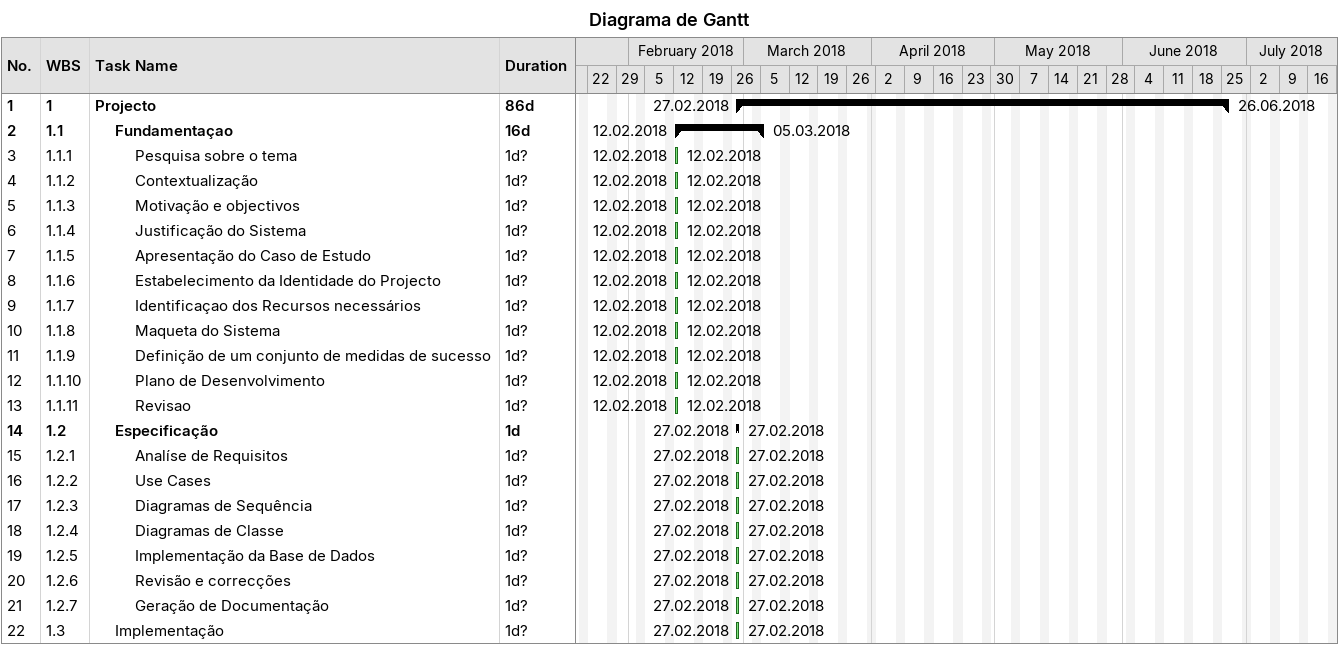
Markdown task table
Diagrama de Gantt

| ID | WBS | Task | Duration | Start | Finish |
|---|---|---|---|---|---|
| 1 | 1 | **Projecto** | 86d | 2018-02-27 | 2018-06-26 |
| 2 | 1.1 | **Fundamentaçao** | 16d | 2018-02-12 | 2018-03-05 |
| 3 | 1.1.1 | Pesquisa sobre o tema | 1d? | 2018-02-12 | 2018-02-12 |
| 4 | 1.1.2 | Contextualização | 1d? | 2018-02-12 | 2018-02-12 |
| 5 | 1.1.3 | Motivação e objectivos | 1d? | 2018-02-12 | 2018-02-12 |
| 6 | 1.1.4 | Justificação do Sistema | 1d? | 2018-02-12 | 2018-02-12 |
| 7 | 1.1.5 | Apresentação do Caso de Estudo | 1d? | 2018-02-12 | 2018-02-12 |
| 8 | 1.1.6 | Estabelecimento da Identidade do Projecto | 1d? | 2018-02-12 | 2018-02-12 |
| 9 | 1.1.7 | Identificaçao dos Recursos necessários | 1d? | 2018-02-12 | 2018-02-12 |
| 10 | 1.1.8 | Maqueta do Sistema | 1d? | 2018-02-12 | 2018-02-12 |
| 11 | 1.1.9 | Definição de um conjunto de medidas de sucesso | 1d? | 2018-02-12 | 2018-02-12 |
| 12 | 1.1.10 | Plano de Desenvolvimento | 1d? | 2018-02-12 | 2018-02-12 |
| 13 | 1.1.11 | Revisao | 1d? | 2018-02-12 | 2018-02-12 |
| 14 | 1.2 | **Especificação** | 1d | 2018-02-27 | 2018-02-27 |
| 15 | 1.2.1 | Analíse de Requisitos | 1d? | 2018-02-27 | 2018-02-27 |
| 16 | 1.2.2 | Use Cases | 1d? | 2018-02-27 | 2018-02-27 |
| 17 | 1.2.3 | Diagramas de Sequência | 1d? | 2018-02-27 | 2018-02-27 |
| 18 | 1.2.4 | Diagramas de Classe | 1d? | 2018-02-27 | 2018-02-27 |
| 19 | 1.2.5 | Implementação da Base de Dados | 1d? | 2018-02-27 | 2018-02-27 |
| 20 | 1.2.6 | Revisão e correcções | 1d? | 2018-02-27 | 2018-02-27 |
| 21 | 1.2.7 | Geração de Documentação | 1d? | 2018-02-27 | 2018-02-27 |
| 22 | 1.3 | Implementação | 1d? | 2018-02-27 | 2018-02-27 |
